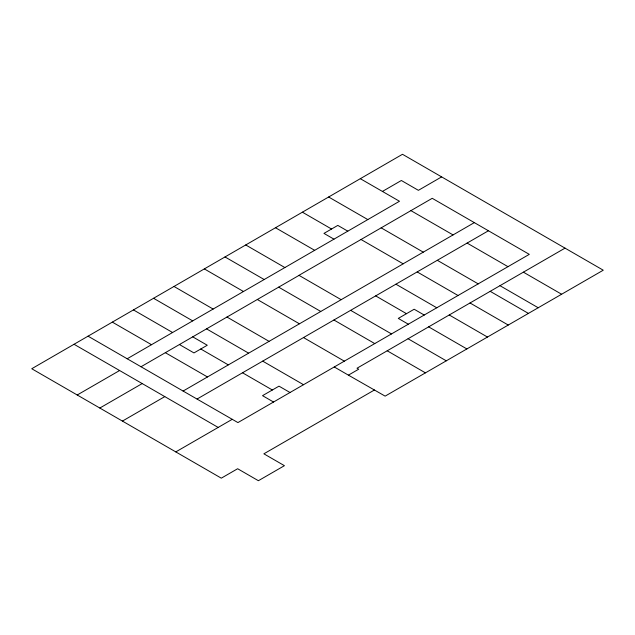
<?xml version="1.0" encoding="UTF-8"?>
<svg xmlns="http://www.w3.org/2000/svg" width="635" height="635" viewBox="0 0 635 635"><rect width="100%" height="100%" fill="white"/><g stroke="black" fill="none" stroke-linecap="round" stroke-linejoin="round"><path stroke-width="0.95" d="M88.051 336.169L183.102 391.049L403.185 263.842L361.021 239.498L298.958 275.328L341.122 299.672M127.191 358.767L399.486 201.263L360.315 178.689M441.635 176.887L418.394 190.333L401.36 180.499L382.429 191.429M141.018 366.752L299.037 275.376M361.021 239.498L432.221 198.31L529.296 254.357L237.927 422.585L183.102 391.049M403.122 263.803L474.321 222.623M197.104 399.01L488.426 230.767M77.224 394.994L119.602 370.522L218.178 427.434M99.822 408.035L142.2 383.572M122.42 421.084L164.79 396.613M175.8 451.898L232.251 419.306M565.023 248.126L357.013 368.221L358.704 369.197L348.409 375.142L334.28 366.982M374.467 389.969L263.874 453.819L284.424 465.677L258.389 480.711L237.641 468.733L221.297 478.171L31.75 368.737L402.487 154.289L603.25 270.2L385.135 396.129L348.409 375.142M523.391 272.169L561.618 294.235M410.916 210.637L453.057 234.926M467.122 243.086L507.992 266.684M499.975 285.687L538.202 307.753M328.644 197.001L367.824 219.583M381.167 227.846L423.267 252.151M437.332 260.318L478.242 283.893M490.188 291.33L528.415 313.404M347.797 231.164L337.812 225.401L323.961 233.394L333.97 239.165M417.211 271.939L458.081 295.537M470.027 302.974L508.246 325.049M302.395 212.185L331.541 229.013M395.946 284.21L436.817 307.808M449.239 314.976L487.466 337.05M275.503 227.743L314.674 250.325M424.251 315.063L414.163 309.245L398.296 318.405L408.376 324.231M375.698 295.902L406.479 313.682M428.649 326.866L466.868 348.933M245.737 244.959L284.877 267.557M408.059 338.749L446.286 360.823M350.671 310.356L391.533 333.947M278.646 287.147L320.731 311.444M225.004 256.953L264.176 279.527M333.939 320.008L374.793 343.606M387.207 350.79L425.434 372.856M204.335 268.907L243.483 291.505M257.31 299.49L299.371 323.771M303.522 337.574L344.36 361.172M173.99 286.456L213.13 309.055M226.965 317.04L269.002 341.312M262.707 361.14L303.546 384.715M153.559 298.275L192.715 320.889M206.526 328.859L248.539 353.116M290.028 392.517L279.003 386.159L262.533 395.661L273.55 402.026M192.722 336.844L207.272 345.242L193.961 352.925L179.427 344.535M242.53 372.785L272.344 390.001M133.445 309.912L172.585 332.51M200.779 348.996L228.235 364.847M112.332 322.12L151.511 344.702M165.338 352.687L207.486 376.968M74.041 344.273L119.602 370.522"/></g></svg>
